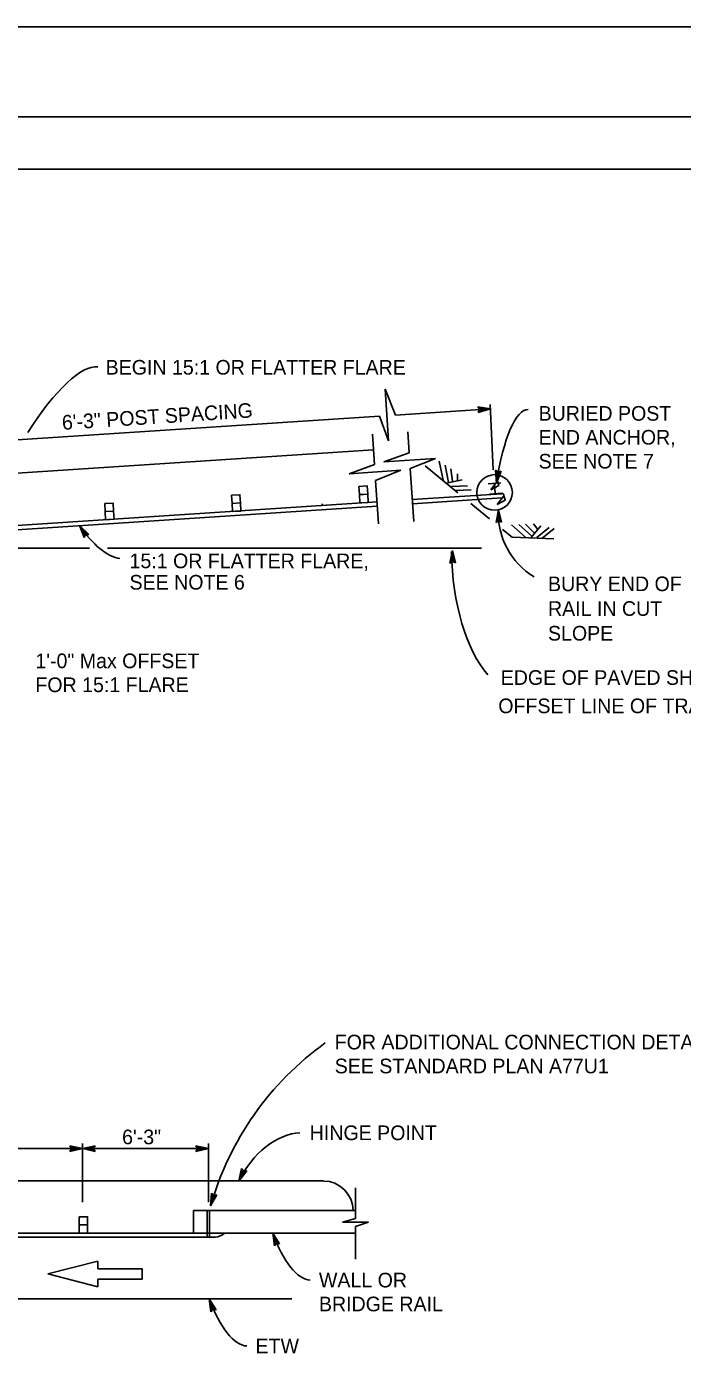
# Model space of a CAD drawing. Extents: x -893 to 867, y -474 to 712.
# Drawn here: x -34 to 279, y 71 to 712 of the extents above; entities that cross this region are included whole.
import ezdxf

# ---------------------------------------------------------------- set-up
doc = ezdxf.new("R2010")
doc.units = 0
for name, color, linetype in [('10 Sheet Format', 7, 'Continuous'), ('56 Stage 3 Anno', 7, 'Continuous'), ('57 Undefined', 7, 'Continuous'), ('60 Nongeo Data', 7, 'Continuous')]:
    doc.layers.add(name, color=color, linetype=linetype)

msp = doc.modelspace()

# ---------------------------------------------------------------- linework, layer by layer
at = {"layer": '10 Sheet Format'}
msp.add_line((-813.45, 643.96), (811.55, 643.96), dxfattribs=at)
for points in [[(-893.45, -474.04), (866.55, -474.04), (866.55, 711.96), (-893.45, 711.96)], [(-863.43, 668.96), (836.57, 668.96), (836.57, -431.04), (-863.43, -431.04)], [(-863.43, 668.96), (836.57, 668.96), (836.57, -431.04), (-863.43, -431.04)]]:
    msp.add_lwpolyline(points, close=True, dxfattribs=at)
at = {"layer": '56 Stage 3 Anno'}
for p, q in [((137.21, 538.74), (138.83, 514.06)), ((137.21, 538.74), (142.16, 526.33)), ((187.61, 529.31), (142.16, 526.33)), ((182.42, 528.97), (181.54, 530.26)), ((181.54, 530.26), (181.54, 530.26)), ((181.54, 530.26), (187.61, 529.31)), ((187.61, 529.31), (181.71, 527.59)), ((181.71, 527.59), (182.42, 528.97)), ((181.71, 527.59), (181.71, 527.59)), ((181.78, 529.91), (186.24, 529.22)), ((186.23, 529.22), (181.92, 527.97)), ((182.04, 529.57), (184.86, 529.13)), ((184.86, 529.13), (182.08, 528.32)), ((182.23, 529.24), (183.48, 529.04)), ((183.48, 529.04), (182.29, 528.7)), ((187.46, 531.35), (188.96, 500.16)), ((187.61, 529.31), (187.61, 529.31)), ((134.57, 525.83), (-60.3, 513.06)), ((138.83, 514.06), (134.57, 525.83)), ((131.21, 517.16), (132.16, 502.68)), ((148.07, 518.26), (148.72, 508.31)), ((136.64, 503.94), (148.72, 508.31)), ((120.08, 498.3), (132.16, 502.68)), ((161.31, 505.56), (136.64, 503.94)), ((161.31, 505.56), (149.22, 500.74)), ((149.22, 500.74), (150.88, 475.37)), ((144.75, 499.92), (120.08, 498.3)), ((144.75, 499.92), (132.66, 495.1)), ((132.66, 495.1), (134.02, 474.26)), ((190.47, 493.83), (190.05, 499.96)), ((190.05, 499.96), (190.05, 499.96)), ((190.05, 499.96), (191.25, 498.97)), ((190.68, 495.2), (190.38, 499.67)), ((192.7, 499.56), (190.47, 493.83)), ((190.47, 493.83), (190.47, 493.83)), ((192.31, 499.4), (190.68, 495.19)), ((190.89, 496.56), (190.69, 499.44)), ((191.92, 499.22), (190.89, 496.56)), ((191.1, 497.92), (191.01, 499.16)), ((191.55, 499.1), (191.1, 497.92)), ((191.25, 498.97), (192.7, 499.56)), ((192.7, 499.56), (192.7, 499.56)), ((190.28, 475.04), (191.41, 481.09)), ((191.41, 481.09), (191.41, 481.09)), ((191.41, 481.09), (192.95, 475.14)), ((191.6, 475.89), (190.28, 475.04)), ((190.28, 475.04), (190.28, 475.04)), ((190.63, 475.27), (191.46, 479.71)), ((190.98, 475.52), (191.51, 478.33)), ((191.32, 475.71), (191.56, 476.94)), ((191.47, 479.7), (192.59, 475.36)), ((191.51, 478.33), (192.23, 475.52)), ((191.56, 476.94), (191.87, 475.75)), ((192.95, 475.14), (191.6, 475.89)), ((192.95, 475.14), (192.95, 475.14)), ((-6.73, 467.74), (-9, 473.46)), ((-9, 473.46), (-9, 473.46)), ((-9, 473.46), (-4.52, 469.25)), ((-6.55, 468.12), (-8.22, 472.32)), ((-8.21, 472.31), (-4.95, 469.24)), ((-6.39, 468.52), (-7.44, 471.17)), ((-7.44, 471.17), (-5.34, 469.19)), ((-6.07, 469.16), (-6.73, 467.74)), ((-6.2, 468.86), (-6.67, 470.03)), ((-6.67, 470.03), (-5.76, 469.18)), ((-4.52, 469.25), (-6.07, 469.16)), ((-4.52, 469.25), (-4.52, 469.25)), ((-4.17, 462.73), (-57.16, 462.73)), ((-6.73, 467.74), (-6.73, 467.74)), ((183.38, 462.73), (4.49, 462.73)), ((169.41, 461.58), (168.2, 455.56)), ((168.2, 455.56), (169.51, 456.38)), ((168.2, 455.56), (168.2, 455.56)), ((169.43, 460.19), (168.55, 455.8)), ((169.47, 458.82), (168.9, 455.98)), ((169.49, 457.44), (169.25, 456.22)), ((170.87, 455.61), (169.41, 461.58)), ((169.41, 461.58), (169.41, 461.58)), ((170.51, 455.82), (169.44, 460.2)), ((170.14, 456.05), (169.47, 458.82)), ((169.79, 456.21), (169.49, 457.44)), ((169.51, 456.38), (170.87, 455.61)), ((170.87, 455.61), (170.87, 455.61)), ((-7.51, 175.64), (-70.26, 175.64)), ((52.65, 175.64), (-22.37, 175.64)), ((-12.8, 175.64), (-13.6, 176.98)), ((-13.6, 176.98), (-13.6, 176.98)), ((-13.6, 176.98), (-7.6, 175.64)), ((-7.6, 175.64), (-13.6, 174.31)), ((-13.6, 174.31), (-12.8, 175.64)), ((-13.6, 174.31), (-13.6, 174.31)), ((-13.39, 176.63), (-8.98, 175.64)), ((-8.99, 175.64), (-13.37, 174.67)), ((-10.37, 175.65), (-13.19, 175.02)), ((-13.15, 176.27), (-10.37, 175.65)), ((-12.98, 175.92), (-11.75, 175.65)), ((-11.75, 175.65), (-12.96, 175.38)), ((-7.6, 175.64), (-7.6, 175.64)), ((-7.51, 178.06), (-7.51, 150)), ((-7.51, 178.06), (-7.51, 157)), ((-7.42, 175.64), (-1.42, 176.97)), ((-1.42, 174.3), (-7.42, 175.64)), ((-7.42, 175.64), (-7.42, 175.64)), ((-1.64, 174.66), (-6.04, 175.64)), ((-6.03, 175.65), (-1.66, 176.61)), ((-4.66, 175.64), (-1.83, 176.27)), ((-1.87, 175.02), (-4.66, 175.64)), ((-3.28, 175.64), (-2.07, 175.91)), ((-2.05, 175.37), (-3.28, 175.64)), ((-1.42, 176.97), (-2.22, 175.64)), ((-2.22, 175.64), (-1.42, 174.3)), ((-1.42, 176.97), (-1.42, 176.97)), ((-1.42, 174.3), (-1.42, 174.3)), ((47.45, 175.64), (46.65, 176.98)), ((46.65, 176.98), (46.65, 176.98)), ((46.65, 176.98), (52.65, 175.64)), ((52.65, 175.64), (46.65, 174.31)), ((46.65, 174.31), (47.45, 175.64)), ((46.65, 174.31), (46.65, 174.31)), ((46.87, 176.62), (51.27, 175.64)), ((51.26, 175.63), (46.88, 174.67)), ((49.89, 175.64), (47.06, 175.01)), ((47.1, 176.26), (49.89, 175.64)), ((47.28, 175.92), (48.51, 175.64)), ((48.51, 175.64), (47.3, 175.37)), ((52.65, 178.06), (52.65, 150)), ((52.65, 175.64), (52.65, 175.64)), ((67.2, 160.11), (68.59, 166.09)), ((71, 164.94), (67.2, 160.11)), ((68.82, 165.75), (67.79, 161.36)), ((67.79, 161.35), (70.59, 164.9)), ((68.39, 162.6), (69.05, 165.4)), ((70.18, 164.86), (68.39, 162.6)), ((68.59, 166.09), (68.59, 166.09)), ((68.59, 166.09), (69.44, 164.79)), ((69.27, 165.05), (68.99, 163.84)), ((68.99, 163.84), (69.76, 164.82)), ((69.44, 164.79), (71, 164.94)), ((71, 164.94), (71, 164.94)), ((53.75, 148.18), (54.11, 154.31)), ((54.11, 154.31), (54.11, 154.31)), ((54.11, 154.31), (55.17, 153.18)), ((54.13, 149.52), (54.39, 153.99)), ((67.2, 160.11), (67.2, 160.11)), ((123.01, 156.85), (123.01, 142.23)), ((56.68, 153.58), (53.75, 148.18)), ((53.75, 148.18), (53.75, 148.18)), ((56.28, 153.47), (54.13, 149.51)), ((54.51, 150.84), (54.68, 153.72)), ((55.87, 153.35), (54.51, 150.84)), ((54.89, 152.16), (54.96, 153.4)), ((55.49, 153.27), (54.89, 152.16)), ((55.17, 153.18), (56.68, 153.58)), ((56.68, 153.58), (56.68, 153.58)), ((116.84, 140.45), (123.01, 142.23)), ((83.44, 135.23), (83.44, 135.23)), ((84.23, 129.13), (83.44, 135.23)), ((83.44, 135.23), (86.74, 130.04)), ((129.21, 140.45), (116.84, 140.45)), ((129.21, 140.45), (123.01, 138.44)), ((123.01, 138.44), (123.01, 122.83)), ((83.91, 133.94), (84.49, 129.45)), ((86.33, 130.12), (83.92, 133.92)), ((85.22, 130.34), (84.23, 129.13)), ((84.23, 129.13), (84.23, 129.13)), ((84.75, 129.77), (84.38, 132.63)), ((84.38, 132.63), (85.93, 130.2)), ((85.52, 130.28), (84.85, 131.33)), ((84.85, 131.33), (85.01, 130.09)), ((86.74, 130.04), (85.22, 130.34)), ((86.74, 130.04), (86.74, 130.04)), ((53.12, 103.72), (53.12, 103.72)), ((53.91, 97.62), (53.12, 103.72)), ((53.12, 103.72), (56.42, 98.53)), ((53.59, 102.43), (54.17, 97.94)), ((56.01, 98.61), (53.6, 102.41)), ((54.89, 98.83), (53.91, 97.62)), ((53.91, 97.62), (53.91, 97.62)), ((54.43, 98.26), (54.06, 101.12)), ((54.06, 101.12), (55.61, 98.69)), ((55.2, 98.77), (54.53, 99.82)), ((54.53, 99.82), (54.69, 98.58)), ((56.42, 98.53), (54.89, 98.83)), ((56.42, 98.53), (56.42, 98.53))]:
    msp.add_line(p, q, dxfattribs=at)
for centre, radius, start, end in [((226.68, 479.22), 35.29, 176.99385, 239.01914), ((192.85, 108.64), 144.61, 125.63852, 164.13056)]:
    msp.add_arc(centre, radius, start, end, dxfattribs=at)
for centre, major_axis, ratio, start_param, end_param in [((-29.44, 485.26), (-30.79, -63.57), 0.278854, 3.227108, 4.312036), ((202.31, 476.4), (-3.39, -52.59), 0.25861, 3.14222, 4.39139), ((0.1, 484.55), (14.85, -26.01), 0.454049, 4.884363, 5.957316), ((202.38, 465.17), (0.68, 71.04), 0.471531, 1.632457, 2.664812), ((87.34, 155.82), (-17.94, -24.84), 0.638779, 3.597314, 4.987179), ((95.2, 155.23), (-7.59, 42.37), 0.384407, 1.992411, 3.05754), ((64.88, 123.72), (-7.59, 42.37), 0.384407, 1.992411, 3.05754)]:
    msp.add_ellipse(centre, major_axis=major_axis, ratio=ratio, start_param=start_param, end_param=end_param, dxfattribs=at)
at = {"layer": '60 Nongeo Data'}
for p, q in [((-153.3, 491.02), (131.7, 509.78)), ((164.92, 495.17), (163.12, 504.33)), ((167.53, 494.16), (165.92, 502.35)), ((169.49, 494.69), (168.63, 500.58)), ((166.6, 493.76), (174.03, 495.4)), ((171.78, 495.02), (171.79, 498.29)), ((186.43, 493.5), (192.57, 494)), ((150.19, 485.93), (193.07, 488.75)), ((169.02, 492.16), (176.64, 492.47)), ((170.75, 490.3), (178.38, 490.6)), ((187.09, 488.46), (193.23, 488.95)), ((189.5, 493.75), (189.89, 488.88)), ((-151.66, 466.07), (133.33, 484.82)), ((-151.52, 464.08), (133.46, 482.83)), ((107.17, 483.82), (107.33, 483.09)), ((150.32, 483.94), (193.02, 486.74)), ((204.64, 467.67), (197.67, 473.88)), ((207.33, 468.44), (201.1, 473.99)), ((208.57, 470.04), (204.33, 474.22)), ((206.83, 467.56), (211.76, 473.35)), ((210.2, 471.7), (208.24, 474.31)), ((209.72, 467.75), (215.62, 472.59)), ((212.23, 467.31), (218.13, 472.16)), ((107.7, 160.25), (-68.18, 160.25)), ((122.98, 145.98), (45.61, 145.98)), ((45.61, 145.98), (45.61, 135.23)), ((52.16, 145.98), (52.16, 133.26)), ((53.14, 145.98), (53.14, 133.26)), ((122.98, 135.23), (-68.18, 135.23)), ((45.61, 133.26), (-68.18, 133.26)), ((56.05, 133.26), (45.61, 133.26)), ((-24.05, 115.68), (-0.14, 121.82)), ((-0.14, 109.54), (-24.05, 115.68)), ((-0.14, 121.82), (-0.14, 118.18)), ((-0.14, 118.18), (20.96, 118.18)), ((20.96, 118.18), (20.96, 115.68)), ((20.96, 115.68), (20.96, 113.18)), ((20.96, 113.18), (-0.14, 113.18)), ((-0.14, 113.18), (-0.14, 109.54)), ((92.66, 103.72), (-86.62, 103.72))]:
    msp.add_line(p, q, dxfattribs=at)
for points in [[(172.01, 489.21), (156.44, 501.99)], [(187.19, 476.77), (178.26, 484.09)], [(197.92, 467.96), (193.43, 471.64)], [(217.93, 467.1), (197.94, 467.89)]]:
    msp.add_lwpolyline(points, dxfattribs=at)
for points in [[(187.79, 490.64), (190.92, 494.87), (191.63, 492.67)], [(63.76, 488.01), (63.98, 484.11), (67.98, 484.34), (67.76, 488.24)], [(124.68, 492.24), (124.9, 488.35), (128.9, 488.57), (128.68, 492.47)], [(124.94, 488.24), (125.17, 484.35), (129.16, 484.57), (128.94, 488.47)], [(190.81, 483.55), (193.95, 487.78), (194.65, 485.57)], [(3.09, 484.06), (3.31, 480.17), (7.31, 480.4), (7.09, 484.29)], [(63.98, 484.11), (64.21, 480.22), (68.2, 480.45), (67.98, 484.34)], [(3.31, 480.17), (3.54, 476.28), (7.53, 476.5), (7.31, 480.4)], [(-9.14, 143.05), (-9.17, 139.15), (-5.17, 139.11), (-5.14, 143.01)], [(-9.17, 139.15), (-9.21, 135.25), (-5.2, 135.21), (-5.17, 139.11)]]:
    msp.add_lwpolyline(points, close=True, dxfattribs=at)
msp.add_circle((189.57, 489.34), 8.5, dxfattribs=at)
for centre, radius, start, end in [((193.05, 487.85), 1, 273.76306, 93.76306), ((107.7, 145.98), 14.15, 0, 90), ((55.41, 140.37), 7.14, 275.1629, 313.9657)]:
    msp.add_arc(centre, radius, start, end, dxfattribs=at)

# ---------------------------------------------------------------- texts
at = {"layer": '57 Undefined'}
for s, p in [('BEGIN 15:1 OR FLATTER FLARE', (3.53, 545.67)), ('BURIED POST', (210.63, 523.65)), ('END ANCHOR,', (210.63, 512.21)), ('SEE NOTE 7', (210.63, 500.77)), ('15:1 OR FLATTER FLARE,', (14.96, 453.12)), ('SEE NOTE 6', (14.96, 442.89)), ('BURY END OF', (215.12, 442.15)), ('RAIL IN CUT', (215.12, 430.33)), ('SLOPE', (215.12, 418.52)), ('1\'-0" Max OFFSET', (-30.08, 405.32)), ('EDGE OF PAVED SHOULDER OR', (192.49, 397.34)), ('FOR 15:1 FLARE', (-30.08, 393.88)), ('OFFSET LINE OF TRAVELED WAY', (191.35, 383.8)), ('FOR ADDITIONAL CONNECTION DETAILS,', (113.1, 223.06)), ('SEE STANDARD PLAN A77U1', (113.1, 211.62)), ('HINGE POINT', (101.15, 179.67)), ('6\'-3"', (11.4, 177.7)), ('WALL OR', (105.55, 109.26)), ('BRIDGE RAIL', (105.55, 97.83)), ('ETW', (75.23, 77.76))]:
    msp.add_text(s, height=7, dxfattribs=at).set_placement(p)
msp.add_text('6\'-3" POST SPACING', height=7, rotation=3.75034, dxfattribs=at).set_placement((-17.15, 519.23))
at = {"layer": '60 Nongeo Data'}
for p in [(186.33, 496.47), (193.96, 495.2), (183, 490.32), (195.29, 486.57), (187.86, 480.73)]:
    msp.add_text('.', height=0.8, rotation=357.75, dxfattribs=at).set_placement(p)

doc.saveas('drawing.dxf')
